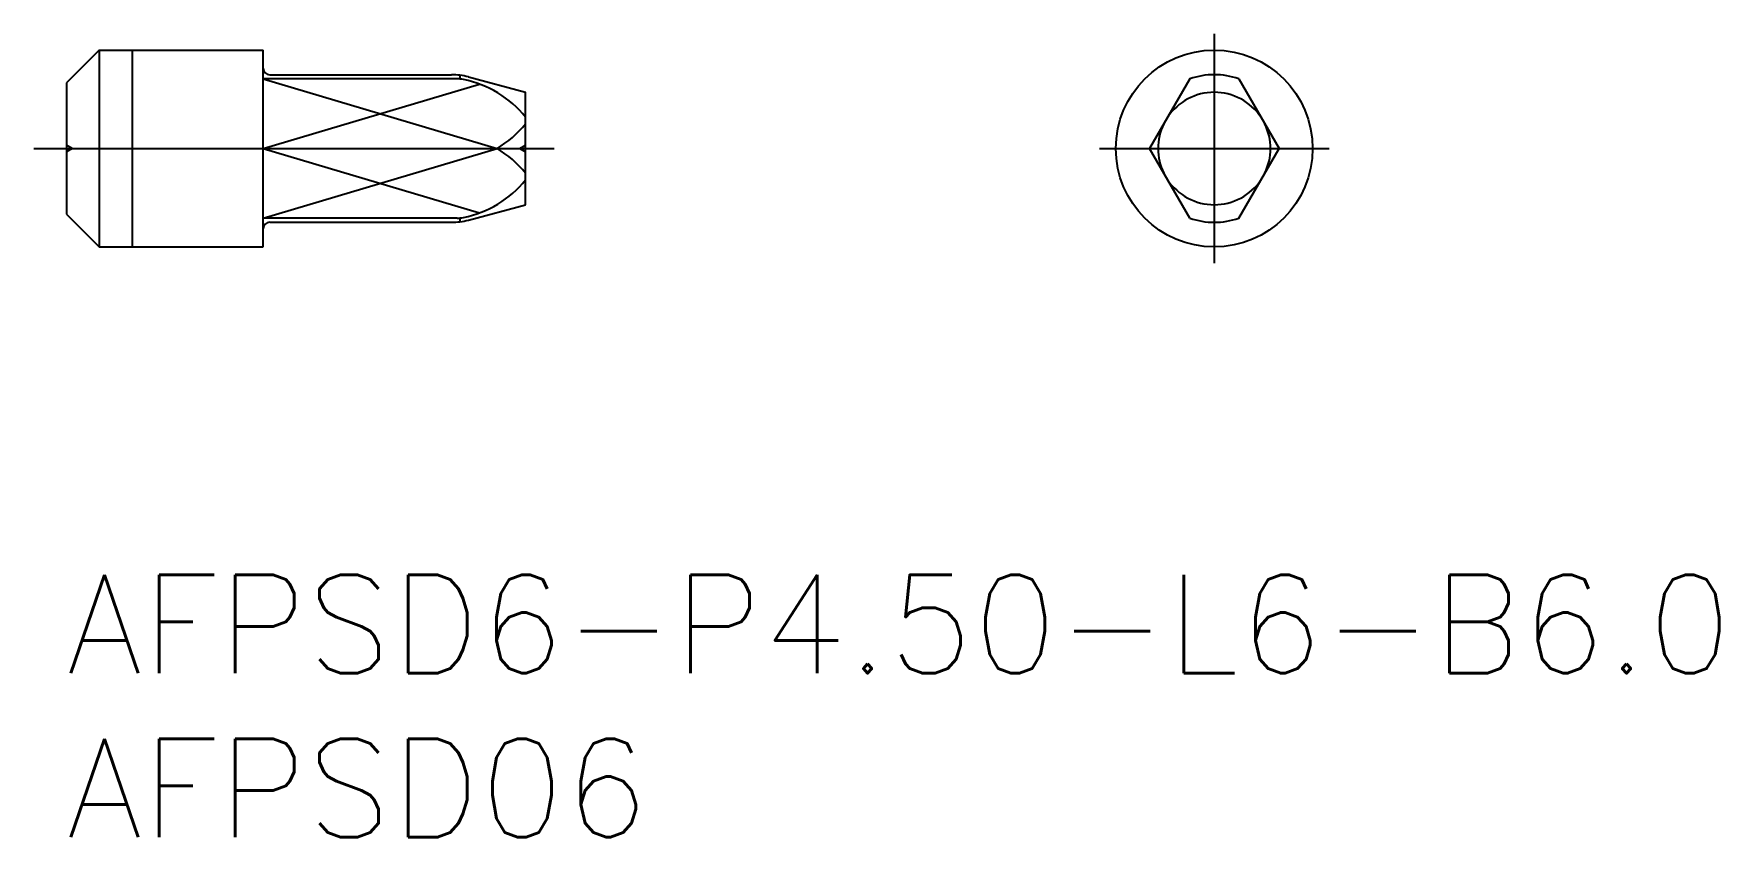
# Model space of a CAD drawing. Extents: x -1 to 50.4, y -8 to 16.5.
import ezdxf

# ---------------------------------------------------------------- set-up
doc = ezdxf.new("R2010")
doc.units = 0
doc.header["$LTSCALE"] = 0.5
doc.linetypes.add('CENTER', pattern=[50.8, 31.75, -6.35, 6.35, -6.35])
doc.linetypes.add('DASHED', pattern=[19.05, 12.7, -6.35])
for name, color, linetype in [('MSM_CENTER', 1, 'CENTER'), ('MSM_CONTINUOUS', 7, 'CONTINUOUS'), ('MSM_DASHED', 4, 'DASHED'), ('MSM_NARROW', 5, 'CONTINUOUS'), ('MSM_PART_NUMBER', 7, 'CONTINUOUS')]:
    doc.layers.add(name, color=color, linetype=linetype)
doc.styles.get("Standard").update_dxf_attribs({"font": 'txt.shx', "height": 3, "bigfont": 'bigfont.shx'})

# ---------------------------------------------------------------- blocks, each defined once
blk = doc.blocks.new('*U17')
at = {"layer": 'MSM_PART_NUMBER'}
blk.add_text('AFPSD6-P4.50-L6-B6.0', height=3, dxfattribs=at).set_placement((0, -3))
blk = doc.blocks.new('*U18')
at = {"layer": 'MSM_PART_NUMBER'}
blk.add_text('AFPSD06', height=3, dxfattribs=at).set_placement((0, -8))

msp = doc.modelspace()

# ---------------------------------------------------------------- linework, layer by layer
at = {"layer": 'MSM_CENTER'}
for p, q in [((35, 16.5), (35, 9.5)), ((-1, 13), (15, 13)), ((31.5, 13), (38.5, 13))]:
    msp.add_line(p, q, dxfattribs=at)
at = {"layer": 'MSM_CONTINUOUS'}
for p, q in [((1, 16), (0, 15)), ((1, 16), (1, 10)), ((1, 16), (6, 16)), ((6, 10), (6, 16)), ((0, 15), (0, 11)), ((11.911, 15.121), (6, 15.121)), ((6.2, 15.25), (11.737, 15.25)), ((12.254, 15.182), (14, 14.714)), ((34.25, 15.121), (33.025, 13)), ((35.75, 15.121), (36.975, 13)), ((14, 11.286), (14, 14.714)), ((6, 13), (13.129, 13)), ((34.25, 10.879), (33.025, 13)), ((35.75, 10.879), (36.975, 13)), ((0, 11), (1, 10)), ((11.911, 10.879), (6, 10.879)), ((12.254, 10.818), (14, 11.286)), ((6.2, 10.75), (11.737, 10.75)), ((1, 10), (6, 10))]:
    msp.add_line(p, q, dxfattribs=at)
msp.add_circle((35, 13), 3, dxfattribs=at)
for centre, radius, start, end in [((6.2, 15.45), 0.2, 180, 270), ((11.737, 13.25), 2, 75, 90), ((11.911, 14.121), 1, 78.7621, 90), ((11.473, 11.919), 3.245, 38.8643, 78.7621), ((35, 13), 2.25, 70.5288, 109.4712), ((35, 13), 1.714, 33.8768, 146.1232), ((11.473, 15.791), 3.245, 300.6786, 321.1357), ((35, 13), 1.714, 153.8768, 206.1232), ((35, 13), 1.714, 333.8768, 26.1232), ((11.473, 10.209), 3.245, 38.8643, 59.3214), ((11.473, 14.081), 3.245, 281.2379, 321.1357), ((35, 13), 1.714, 213.8768, 326.1232), ((11.737, 12.75), 2, 270, 285), ((11.911, 11.879), 1, 270, 281.2379), ((35, 13), 2.25, 250.5288, 289.4712), ((6.2, 10.55), 0.2, 90, 180)]:
    msp.add_arc(centre, radius, start, end, dxfattribs=at)
at = {"layer": 'MSM_DASHED'}
for p, q in [((0.173, 13), (0, 13.1)), ((0.173, 13), (0, 12.9)), ((13.827, 13), (14, 13.1)), ((13.827, 13), (14, 12.9))]:
    msp.add_line(p, q, dxfattribs=at)
at = {"layer": 'MSM_NARROW'}
for p, q in [((2, 16), (2, 10)), ((6, 15.121), (13.129, 13)), ((6, 13), (12.598, 14.963)), ((12, 15.151), (12, 15.209)), ((6, 10.879), (13.129, 13)), ((6, 13), (12.598, 11.037)), ((12, 10.791), (12, 10.849))]:
    msp.add_line(p, q, dxfattribs=at)

# ---------------------------------------------------------------- block references
at = {"layer": 'MSM_CONTINUOUS'}
for name in ['*U17', '*U18']:
    msp.add_blockref(name, (0, 0), dxfattribs=at)

doc.saveas('drawing.dxf')
